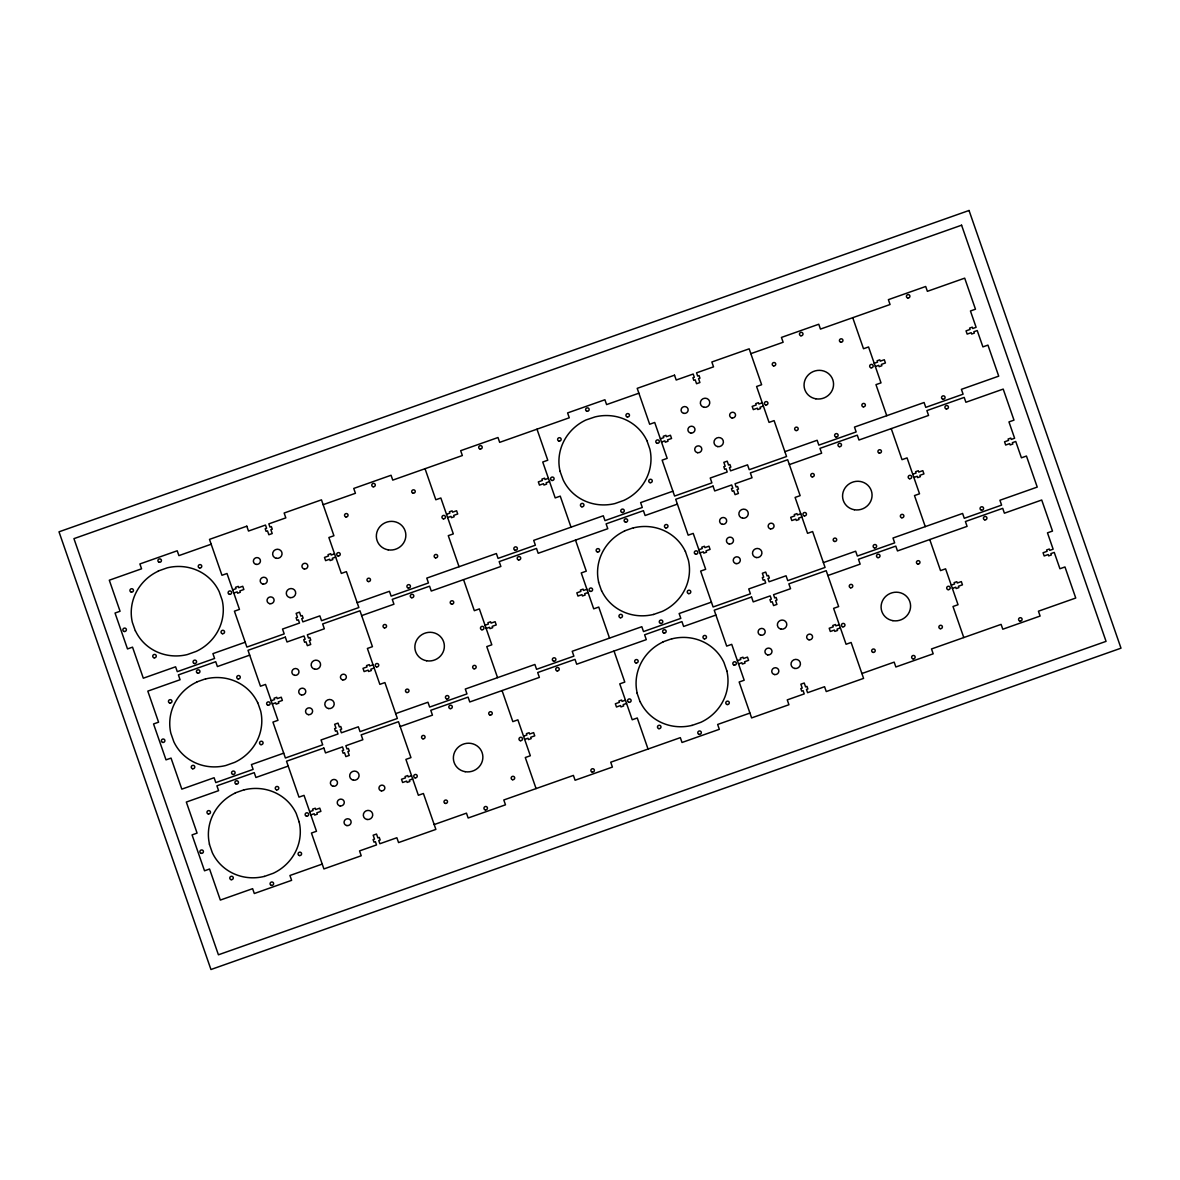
<?xml version="1.0" encoding="UTF-8"?>
<svg xmlns="http://www.w3.org/2000/svg" width="1180" height="1180" viewBox="0 0 1180 1180"><rect width="100%" height="100%" fill="white"/><g stroke="black" fill="none" stroke-linecap="round" stroke-linejoin="round"><path stroke-width="1.5" d="M158.282 571.002L167.206 567.846A46.241 44.383 -23 0 1 219.2 591.682L222.179 600.178A46.241 44.383 -23 0 1 196.205 651.404L187.296 654.576A46.241 44.383 -23 0 1 135.42 630.799M196.794 681.937L205.718 678.78M624.486 530.912L633.424 527.755M235.307 792.871L244.231 789.715M662.998 641.846L671.936 638.69M211.176 544.216L178.903 555.618L177.207 550.78L139.889 563.952L141.571 568.804L109.297 580.206L120.065 611.255L115.035 613.04L127.499 648.926L132.529 647.156L143.311 678.205L175.599 666.803L177.28 671.656L214.598 658.47L212.916 653.632L245.204 642.23M323.143 504.686L355.431 493.284L353.749 488.446L391.067 475.26L392.748 480.113L462.353 455.539L460.672 450.686L497.99 437.515L499.671 442.353L569.276 417.779L567.595 412.926L604.912 399.755L606.594 404.593L638.882 393.205M750.849 353.661L783.137 342.259L781.44 337.421L818.773 324.235L820.454 329.087L890.059 304.514L888.378 299.661L925.695 286.489L927.377 291.327L964.694 278.156L975.477 309.204L970.447 310.989L976.111 327.317L972.748 328.512L972.29 327.155L969.591 328.114L970.063 329.456L966.037 330.872L967.158 334.102L971.184 332.686L971.656 334.029L974.341 333.084L973.869 331.742L977.232 330.548L982.911 346.891L987.94 345.106L998.723 376.155L961.405 389.341L963.087 394.179L925.769 407.366L924.088 402.513L854.482 427.086L856.164 431.939L818.832 445.125L817.15 440.273L784.877 451.675M232.667 589.838L236.03 588.643L235.558 587.301L238.242 586.357L238.714 587.699L242.741 586.268L243.862 589.499L239.835 590.929L240.307 592.272L237.623 593.23L237.151 591.873L233.788 593.068M334.56 553.863L331.197 555.043L330.725 553.7L328.04 554.644L328.512 555.986L324.485 557.417L325.606 560.648L329.633 559.217L330.105 560.574L332.79 559.615L332.318 558.273L335.681 557.093M446.527 514.318L449.875 513.138L449.418 511.781L452.102 510.837L452.56 512.179L456.601 510.763L457.722 513.993L453.695 515.409L454.152 516.766L451.468 517.71L450.996 516.368L447.648 517.548M548.405 478.343L545.042 479.523L544.585 478.18L541.9 479.139L542.357 480.481L538.331 481.897L539.452 485.127L543.479 483.712L543.951 485.054L546.635 484.11L546.178 482.768L549.526 481.573M660.372 438.812L663.735 437.618L663.263 436.275L665.948 435.332L666.42 436.674L670.447 435.243L671.568 438.488L667.541 439.904L668.013 441.246L665.314 442.205L664.856 440.848L661.493 442.043M762.265 402.837L758.902 404.017L758.43 402.675L755.746 403.619L756.218 404.961L752.176 406.392L753.312 409.622L757.339 408.192L757.796 409.549L760.495 408.59L760.023 407.248L763.386 406.068M874.218 363.293L877.581 362.113L877.109 360.77L879.808 359.812L880.265 361.169L884.307 359.738L885.428 362.968L881.386 364.399L881.858 365.741L879.174 366.685L878.702 365.343L875.339 366.523M357.171 602.7L389.444 591.298L391.141 596.136L428.458 582.964L426.776 578.111L496.382 553.538L498.063 558.391L535.381 545.204L533.699 540.366L603.304 515.778L604.986 520.631L642.303 507.459L640.622 502.606L672.91 491.204M249.688 655.151L217.4 666.553L215.719 661.7L178.401 674.886L180.083 679.739L147.81 691.126L158.577 722.19L153.548 723.96L166.011 759.861L171.041 758.091L181.823 789.14L214.111 777.738L215.793 782.591L253.11 769.404L251.429 764.566L283.716 753.165M361.655 615.621L393.943 604.219L392.262 599.366L429.579 586.195L431.261 591.047L500.866 566.459L499.184 561.621L536.502 548.435L538.183 553.287L607.788 528.714L606.107 523.861L643.425 510.689L645.106 515.527L677.394 504.125M789.361 464.596L821.649 453.194L819.952 448.356L857.285 435.169L858.966 440.022L928.572 415.434L926.89 410.596L964.208 397.409L965.889 402.262L1003.207 389.09L1013.989 420.139L1008.959 421.909L1014.623 438.252L1011.26 439.432L1010.803 438.09L1008.104 439.034L1008.576 440.391L1004.549 441.807L1005.67 445.037L1009.697 443.621L1010.169 444.963L1012.853 444.019L1012.381 442.662L1015.744 441.482L1021.423 457.811L1026.453 456.041L1037.235 487.089L999.917 500.261L1001.599 505.114L964.281 518.3L962.6 513.448L892.995 538.021L894.676 542.874L857.344 556.046L855.662 551.207L823.389 562.609M271.179 700.758L274.542 699.578L274.07 698.236L276.754 697.277L277.226 698.634L281.253 697.203L282.374 700.433L278.347 701.864L278.819 703.206L276.135 704.15L275.663 702.808L272.3 703.988M373.072 664.783L369.709 665.977L369.237 664.62L366.552 665.579L367.024 666.921L362.998 668.337L364.119 671.582L368.145 670.152L368.617 671.494L371.302 670.55L370.83 669.207L374.193 668.013M485.039 625.253L488.387 624.058L487.93 622.716L490.615 621.772L491.072 623.114L495.113 621.698L496.234 624.928L492.208 626.344L492.665 627.686L489.98 628.645L489.508 627.303L486.16 628.483M586.917 589.277L583.554 590.457L583.097 589.115L580.413 590.059L580.87 591.416L576.843 592.832L577.964 596.062L581.991 594.646L582.463 595.989L585.147 595.045L584.69 593.688L588.038 592.508M698.885 549.733L702.248 548.553L701.775 547.21L704.46 546.251L704.932 547.609L708.959 546.178L710.08 549.408L706.053 550.839L706.525 552.181L703.826 553.125L703.369 551.783L700.005 552.963M800.778 513.757L797.415 514.952L796.942 513.595L794.258 514.554L794.73 515.896L790.688 517.327L791.81 520.557L795.851 519.126L796.308 520.469L799.008 519.525L798.536 518.182L801.899 516.988M912.73 474.227L916.093 473.047L915.621 471.69L918.32 470.746L918.778 472.089L922.819 470.673L923.94 473.903L919.899 475.319L920.371 476.676L917.686 477.62L917.214 476.277L913.851 477.458M395.684 713.62L427.957 702.233L429.653 707.071L466.97 693.899L465.289 689.046L534.894 664.473L536.576 669.311L573.893 656.139L572.212 651.286L641.817 626.713L643.498 631.566L680.816 618.379L679.134 613.541L711.422 602.139M288.2 766.086L255.913 777.487L254.231 772.635L216.914 785.821L218.595 790.659L186.322 802.061L197.09 833.11L192.06 834.894L204.524 870.796L209.553 869.011L220.335 900.075L252.623 888.673L254.305 893.511L291.622 880.339L289.941 875.486L322.229 864.085M400.168 726.556L432.455 715.154L430.774 710.301L468.091 697.129L469.773 701.967L539.378 677.394L537.697 672.541L575.014 659.369L576.696 664.222L646.301 639.634L644.619 634.796L681.937 621.609L683.618 626.462L715.906 615.06M827.873 575.53L860.146 564.129L858.465 559.276L895.797 546.104L897.479 550.942L967.084 526.369L965.402 521.53L1002.72 508.344L1004.401 513.197L1041.719 500.01L1052.501 531.074L1047.471 532.844L1053.135 549.187L1049.772 550.367L1049.315 549.025L1046.616 549.969L1047.088 551.311L1043.061 552.742L1044.182 555.972L1048.209 554.541L1048.681 555.898L1051.365 554.939L1050.893 553.597L1054.256 552.417L1059.935 568.745L1064.965 566.961L1075.747 598.024L1038.429 611.196L1040.111 616.049L1002.794 629.22L1001.097 624.382L931.507 648.956L933.188 653.808L895.856 666.98L894.175 662.128L861.902 673.529M309.691 811.692L313.054 810.513L312.582 809.156L315.267 808.212L315.739 809.554L319.765 808.138L320.886 811.368L316.86 812.784L317.332 814.141L314.647 815.085L314.175 813.743L310.812 814.923M411.584 775.717L408.221 776.897L407.749 775.555L405.065 776.499L405.537 777.856L401.51 779.272L402.631 782.502L406.658 781.086L407.13 782.429L409.814 781.485L409.342 780.128L412.705 778.948M523.551 736.187L526.9 734.993L526.442 733.65L529.127 732.706L529.584 734.049L533.625 732.618L534.747 735.848L530.705 737.279L531.177 738.621L528.493 739.58L528.021 738.223L524.672 739.418M625.429 700.212L622.067 701.392L621.609 700.05L618.925 700.994L619.382 702.336L615.355 703.767L616.476 706.997L620.503 705.566L620.975 706.923L623.659 705.965L623.188 704.622L626.55 703.442M737.397 660.667L740.76 659.487L740.288 658.13L742.972 657.186L743.444 658.529L747.471 657.113L748.592 660.343L744.565 661.759L745.037 663.116L742.338 664.06L741.881 662.718L738.518 663.898M839.29 624.692L835.927 625.872L835.455 624.53L832.77 625.489L833.242 626.831L829.201 628.247L830.322 631.477L834.363 630.061L834.821 631.403L837.52 630.459L837.048 629.117L840.411 627.922M951.242 585.162L954.605 583.967L954.133 582.625L956.833 581.681L957.29 583.023L961.331 581.593L962.452 584.838L958.411 586.254L958.883 587.596L956.198 588.554L955.726 587.198L952.363 588.392M434.196 824.555L466.469 813.153L468.15 818.006L505.483 804.819L503.801 799.981L573.406 775.408L575.088 780.246L612.405 767.074L610.724 762.221L680.329 737.648L682.01 742.486L719.328 729.314L717.647 724.461L749.934 713.074M653.499 614.485L662.437 611.328A46.241 44.383 -23 0 0 688.368 560.087L685.418 551.488M692.011 725.42L700.95 722.263A46.241 44.383 -23 0 0 726.88 671.022M264.32 876.445L273.244 873.288A46.241 44.383 -23 0 0 299.174 822.032M646.905 440.553L649.885 449.152A46.241 44.383 -23 0 1 623.91 500.379L614.986 503.55A46.241 44.383 -23 0 1 563.111 479.788L560.013 471.233M601.52 590.752L598.525 582.168M640.032 701.687L637.038 693.102M257.712 702.513L260.692 711.098A46.241 44.383 -23 0 1 234.717 762.339L225.808 765.51A46.241 44.383 -23 0 1 173.829 741.763L170.834 733.193A46.241 44.383 -23 0 1 196.824 682.055M135.302 630.843L132.322 622.258A46.241 44.383 -23 0 1 158.415 571.091M852.727 317.685L863.509 348.734L868.554 346.964L881.018 382.866L875.973 384.636L886.755 415.699M891.239 428.62L902.021 459.669L907.066 457.899L919.53 493.786L914.485 495.571L925.268 526.619M929.752 539.555L940.534 570.604L945.578 568.819L958.042 604.721L952.998 606.505L963.78 637.554M536.989 429.181L547.771 460.229L542.741 462.014L555.205 497.916L560.235 496.131L571.017 527.18M575.501 540.101L586.283 571.164L581.253 572.934L593.717 608.836L598.747 607.066L609.529 638.115M614.013 651.036L624.795 682.084L619.766 683.869L632.229 719.771L637.259 717.986L648.041 749.049M425.036 468.711L435.818 499.76L440.848 497.99L453.312 533.891L448.282 535.661L459.05 566.725M463.548 579.646L474.331 610.694L479.36 608.909L491.824 644.811L486.779 646.596L497.562 677.645M502.061 690.58L512.828 721.629L517.873 719.844L530.336 755.746L525.292 757.531L536.074 788.579M726.909 671.007L723.93 662.423A46.241 44.383 -23 0 0 671.966 638.808M299.204 822.032L296.224 813.448A46.241 44.383 -23 0 0 244.26 789.833M209.347 844.128L212.326 852.712A46.241 44.383 -23 0 0 264.394 876.386M692.1 725.361A46.241 44.383 -23 0 1 640.135 701.643M637.185 693.147A46.241 44.383 -23 0 1 663.13 641.92M209.494 844.172A46.241 44.383 -23 0 1 235.44 792.945M205.659 678.928A46.241 44.383 -23 0 1 257.624 702.646M653.587 614.426A46.241 44.383 -23 0 1 601.623 590.708M598.673 582.212A46.241 44.383 -23 0 1 624.618 530.985M633.453 527.873A46.241 44.383 -23 0 1 685.418 551.591M646.905 440.656A46.241 44.383 -23 0 0 594.941 416.938L585.973 419.977A46.241 44.383 -23 0 0 560.043 471.233M969.046 210.482L59 531.826L210.955 969.518L1121 648.174L969.046 210.482M961.582 225.203L73.942 538.641L218.418 954.797L1106.058 641.36L961.582 225.203M246.812 526.192L209.494 539.378L221.958 575.279L227.003 573.495L239.466 609.396L234.422 611.181L246.886 647.082L284.203 633.896L282.522 629.058L299.514 623.055L298.378 619.825L296.991 620.326L296.092 617.73L297.493 617.243L296.136 613.364L299.499 612.169L300.841 616.049L302.242 615.562L303.142 618.143L301.741 618.645L302.862 621.875L319.854 615.872L321.535 620.724L358.853 607.538L346.389 571.636L341.344 573.421L328.881 537.52L333.925 535.735L321.462 499.848L284.144 513.02L285.826 517.873L268.834 523.861L269.955 527.091L271.356 526.605L272.256 529.186L270.854 529.673L272.211 533.552L268.848 534.747L267.506 530.867L266.105 531.354L265.205 528.773L266.606 528.286L265.485 525.056L248.493 531.044L246.812 526.192M674.518 375.181L637.2 388.353L649.664 424.254L654.708 422.47L667.172 458.371L662.128 460.156L674.591 496.057L711.909 482.871L710.227 478.033L727.205 472.029L726.084 468.799L724.682 469.301L723.797 466.705L725.184 466.218L723.842 462.339L727.205 461.159L728.547 465.023L729.948 464.537L730.848 467.118L729.447 467.619L730.568 470.85L747.545 464.846L749.226 469.699L786.558 456.513L774.095 420.611L769.05 422.396L756.587 386.494L761.631 384.724L749.167 348.823L711.85 361.995L713.531 366.847L696.539 372.836L697.66 376.066L699.062 375.579L699.961 378.161L698.56 378.647L699.902 382.526L696.554 383.721L695.197 379.842L693.811 380.329L692.911 377.748L694.312 377.261L693.191 374.031L676.199 380.019L674.518 375.181M285.324 637.126L248.006 650.313L260.47 686.214L265.515 684.429L277.979 720.331L272.934 722.101L285.398 758.003L322.715 744.831L321.034 739.978L338.011 733.99L336.89 730.759L335.504 731.246L334.604 728.665L336.005 728.163L334.648 724.299L338.011 723.104L339.353 726.983L340.755 726.497L341.654 729.078L340.253 729.565L341.374 732.795L358.351 726.806L360.048 731.644L397.365 718.473L384.901 682.571L379.857 684.356L367.393 648.454L372.438 646.67L359.974 610.768L322.656 623.955L324.338 628.793L307.346 634.796L308.467 638.026L309.868 637.525L310.768 640.121L309.367 640.607L310.724 644.487L307.361 645.667L306.018 641.802L304.617 642.289L303.717 639.707L305.119 639.206L303.998 635.976L287.006 641.979L285.324 637.126M713.03 486.101L675.712 499.288L688.176 535.189L693.221 533.404L705.67 569.306L700.64 571.091L713.104 606.977L750.421 593.806L748.74 588.953L765.717 582.964L764.596 579.734L763.194 580.221L762.31 577.639L763.696 577.153L762.354 573.274L765.717 572.079L767.059 575.958L768.46 575.471L769.36 578.053L767.959 578.539L769.08 581.77L786.057 575.781L787.738 580.634L825.071 567.447L812.607 531.546L807.562 533.331L795.099 497.429L800.143 495.644L787.68 459.743L750.347 472.929L752.044 477.767L735.052 483.771L736.173 487.001L737.574 486.499L738.474 489.095L737.072 489.582L738.415 493.461L735.066 494.656L733.709 490.777L732.323 491.264L731.423 488.682L732.824 488.181L731.703 484.95L714.711 490.954L713.03 486.101M323.836 748.061L286.519 761.233L298.983 797.134L304.027 795.364L316.491 831.266L311.446 833.036L323.91 868.937L361.228 855.765L359.546 850.913L376.523 844.924L375.402 841.679L374.016 842.181L373.116 839.6L374.517 839.098L373.16 835.219L376.523 834.039L377.866 837.918L379.267 837.417L380.167 840.013L378.765 840.499L379.886 843.73L396.864 837.741L398.56 842.579L435.877 829.407L423.414 793.506L418.369 795.276L405.905 759.389L410.95 757.604L398.486 721.703L361.169 734.875L362.85 739.727L345.858 745.731L346.979 748.961L348.38 748.459L349.28 751.041L347.879 751.542L349.236 755.421L345.873 756.601L344.531 752.722L343.129 753.224L342.23 750.642L343.631 750.141L342.51 746.911L325.518 752.914L323.836 748.061M751.542 597.036L714.225 610.207L726.688 646.109L731.718 644.339L744.182 680.24L739.152 682.01L751.616 717.912L788.933 704.74L787.252 699.888L804.229 693.899L803.108 690.669L801.707 691.156L800.822 688.574L802.208 688.073L800.866 684.194L804.229 683.014L805.571 686.893L806.973 686.391L807.872 688.987L806.471 689.474L807.592 692.704L824.569 686.716L826.251 691.554L863.583 678.382L851.119 642.481L846.075 644.265L833.611 608.364L838.656 606.579L826.192 570.678L788.86 583.864L790.556 588.702L773.564 594.705L774.685 597.936L776.086 597.434L776.986 600.015L775.585 600.517L776.927 604.396L773.579 605.576L772.221 601.697L770.835 602.198L769.935 599.617L771.337 599.115L770.216 595.885L753.224 601.889L751.542 597.036M767.752 654.9A3.57 3.422 -23 0 0 771.823 650.327A3.57 3.422 -23 0 0 765.82 649.31A3.57 3.422 -23 0 0 767.752 654.9M760.938 635.253A3.57 3.422 -23 0 0 765.009 630.666A3.57 3.422 -23 0 0 758.991 629.648A3.57 3.422 -23 0 0 760.938 635.253M809.023 639.811A2.965 2.847 -23 0 0 812.415 635.99A2.965 2.847 -23 0 0 807.4 635.15A2.965 2.847 -23 0 0 809.023 639.811M774.582 674.562A3.57 3.422 -23 0 0 778.653 669.975A3.57 3.422 -23 0 0 772.635 668.957A3.57 3.422 -23 0 0 774.582 674.562M794.774 668.47A4.75 4.558 -23 0 0 800.202 662.364A4.75 4.558 -23 0 0 792.193 661.007A4.75 4.558 -23 0 0 794.774 668.47M781.131 629.161A4.75 4.558 -23 0 0 786.558 623.055A4.75 4.558 -23 0 0 778.549 621.698A4.75 4.558 -23 0 0 781.131 629.161M877.905 557.624A1.785 1.711 -23 0 0 879.926 555.323A1.785 1.711 -23 0 0 876.932 554.821A1.785 1.711 -23 0 0 877.905 557.624M913.04 658.853A1.785 1.711 -23 0 0 915.075 656.567A1.785 1.711 -23 0 0 912.081 656.05A1.785 1.711 -23 0 0 913.04 658.853M842.845 626.816A1.785 1.711 -23 0 0 844.88 624.53A1.785 1.711 -23 0 0 841.871 624.014A1.785 1.711 -23 0 0 842.845 626.816M948.101 589.661A1.785 1.711 -23 0 0 950.136 587.36A1.785 1.711 -23 0 0 947.127 586.858A1.785 1.711 -23 0 0 948.101 589.661M892.877 620.665A14.839 14.249 -23 0 0 909.824 601.594A14.839 14.249 -23 0 0 884.779 597.36A14.839 14.249 -23 0 0 892.877 620.665M917.848 564.07A1.785 1.711 -23 0 0 919.884 561.783A1.785 1.711 -23 0 0 916.875 561.267A1.785 1.711 -23 0 0 917.848 564.07M850.662 587.788A1.785 1.711 -23 0 0 852.698 585.501A1.785 1.711 -23 0 0 849.688 584.985A1.785 1.711 -23 0 0 850.662 587.788M873.097 652.407A1.785 1.711 -23 0 0 875.132 650.121A1.785 1.711 -23 0 0 872.123 649.605A1.785 1.711 -23 0 0 873.097 652.407M940.283 628.689A1.785 1.711 -23 0 0 942.319 626.403A1.785 1.711 -23 0 0 939.31 625.887A1.785 1.711 -23 0 0 940.283 628.689M1019.977 621.093A1.785 1.711 -23 0 0 1022.013 618.807A1.785 1.711 -23 0 0 1019.004 618.305A1.785 1.711 -23 0 0 1019.977 621.093M984.828 519.864A1.785 1.711 -23 0 0 986.863 517.577A1.785 1.711 -23 0 0 983.855 517.061A1.785 1.711 -23 0 0 984.828 519.864M734.24 665.166A1.785 1.711 -23 0 0 736.276 662.88A1.785 1.711 -23 0 0 733.267 662.364A1.785 1.711 -23 0 0 734.24 665.166M664.045 633.129A1.785 1.711 -23 0 0 666.081 630.843A1.785 1.711 -23 0 0 663.072 630.327A1.785 1.711 -23 0 0 664.045 633.129M628.999 702.336A1.785 1.711 -23 0 0 631.034 700.035A1.785 1.711 -23 0 0 628.025 699.534A1.785 1.711 -23 0 0 628.999 702.336M699.194 734.373A1.785 1.711 -23 0 0 701.23 732.072A1.785 1.711 -23 0 0 698.221 731.571A1.785 1.711 -23 0 0 699.194 734.373M704.372 638.837A1.785 1.711 -23 0 0 706.407 636.551A1.785 1.711 -23 0 0 703.398 636.05A1.785 1.711 -23 0 0 704.372 638.837M636.064 662.953A1.785 1.711 -23 0 0 638.1 660.667A1.785 1.711 -23 0 0 635.091 660.166A1.785 1.711 -23 0 0 636.064 662.953M658.883 728.65A1.785 1.711 -23 0 0 660.903 726.364A1.785 1.711 -23 0 0 657.909 725.862A1.785 1.711 -23 0 0 658.883 728.65M727.175 704.534A1.785 1.711 -23 0 0 729.211 702.248A1.785 1.711 -23 0 0 726.202 701.746A1.785 1.711 -23 0 0 727.175 704.534M299.469 855.559A1.785 1.711 -23 0 0 301.505 853.273A1.785 1.711 -23 0 0 298.496 852.771A1.785 1.711 -23 0 0 299.469 855.559M231.177 879.675A1.785 1.711 -23 0 0 233.212 877.389A1.785 1.711 -23 0 0 230.203 876.888A1.785 1.711 -23 0 0 231.177 879.675M208.358 813.979A1.785 1.711 -23 0 0 210.394 811.692A1.785 1.711 -23 0 0 207.4 811.191A1.785 1.711 -23 0 0 208.358 813.979M276.666 789.863A1.785 1.711 -23 0 0 278.701 787.576A1.785 1.711 -23 0 0 275.692 787.075A1.785 1.711 -23 0 0 276.666 789.863M271.489 885.398A1.785 1.711 -23 0 0 273.524 883.097A1.785 1.711 -23 0 0 270.515 882.596A1.785 1.711 -23 0 0 271.489 885.398M201.293 853.361A1.785 1.711 -23 0 0 203.329 851.06A1.785 1.711 -23 0 0 200.32 850.559A1.785 1.711 -23 0 0 201.293 853.361M236.339 784.154A1.785 1.711 -23 0 0 238.375 781.868A1.785 1.711 -23 0 0 235.366 781.352A1.785 1.711 -23 0 0 236.339 784.154M306.534 816.191A1.785 1.711 -23 0 0 308.57 813.905A1.785 1.711 -23 0 0 305.576 813.389A1.785 1.711 -23 0 0 306.534 816.191M557.122 670.889A1.785 1.711 -23 0 0 559.158 668.603A1.785 1.711 -23 0 0 556.149 668.087A1.785 1.711 -23 0 0 557.122 670.889M592.272 772.118A1.785 1.711 -23 0 0 594.307 769.832A1.785 1.711 -23 0 0 591.298 769.331A1.785 1.711 -23 0 0 592.272 772.118M512.577 779.715A1.785 1.711 -23 0 0 514.613 777.428A1.785 1.711 -23 0 0 511.604 776.912A1.785 1.711 -23 0 0 512.577 779.715M445.391 803.433A1.785 1.711 -23 0 0 447.426 801.146A1.785 1.711 -23 0 0 444.432 800.63A1.785 1.711 -23 0 0 445.391 803.433M422.956 738.813A1.785 1.711 -23 0 0 424.992 736.527A1.785 1.711 -23 0 0 421.998 736.01A1.785 1.711 -23 0 0 422.956 738.813M490.143 715.095A1.785 1.711 -23 0 0 492.178 712.808A1.785 1.711 -23 0 0 489.169 712.292A1.785 1.711 -23 0 0 490.143 715.095M465.171 771.69A14.839 14.249 -23 0 0 482.119 752.619A14.839 14.249 -23 0 0 457.073 748.371A14.839 14.249 -23 0 0 465.171 771.69M520.395 740.686A1.785 1.711 -23 0 0 522.43 738.385A1.785 1.711 -23 0 0 519.421 737.884A1.785 1.711 -23 0 0 520.395 740.686M415.139 777.841A1.785 1.711 -23 0 0 417.174 775.555A1.785 1.711 -23 0 0 414.18 775.039A1.785 1.711 -23 0 0 415.139 777.841M485.349 809.878A1.785 1.711 -23 0 0 487.37 807.592A1.785 1.711 -23 0 0 484.375 807.076A1.785 1.711 -23 0 0 485.349 809.878M450.2 708.634A1.785 1.711 -23 0 0 452.235 706.348A1.785 1.711 -23 0 0 449.226 705.847A1.785 1.711 -23 0 0 450.2 708.634M353.425 780.187A4.75 4.558 -23 0 0 358.853 774.08A4.75 4.558 -23 0 0 350.844 772.723A4.75 4.558 -23 0 0 353.425 780.187M367.083 819.495A4.75 4.558 -23 0 0 372.497 813.389A4.75 4.558 -23 0 0 364.487 812.032A4.75 4.558 -23 0 0 367.083 819.495M346.876 825.587A3.57 3.422 -23 0 0 350.947 821A3.57 3.422 -23 0 0 344.944 819.982A3.57 3.422 -23 0 0 346.876 825.587M381.317 790.836A2.965 2.847 -23 0 0 384.709 787.016A2.965 2.847 -23 0 0 379.695 786.175A2.965 2.847 -23 0 0 381.317 790.836M333.232 786.278A3.57 3.422 -23 0 0 337.303 781.691A3.57 3.422 -23 0 0 331.285 780.673A3.57 3.422 -23 0 0 333.232 786.278M340.061 805.925A3.57 3.422 -23 0 0 344.118 801.353A3.57 3.422 -23 0 0 338.114 800.335A3.57 3.422 -23 0 0 340.061 805.925M301.549 694.99A3.57 3.422 -23 0 0 305.605 690.418A3.57 3.422 -23 0 0 299.602 689.4A3.57 3.422 -23 0 0 301.549 694.99M294.72 675.344A3.57 3.422 -23 0 0 298.791 670.771A3.57 3.422 -23 0 0 292.773 669.739A3.57 3.422 -23 0 0 294.72 675.344M342.805 679.901A2.965 2.847 -23 0 0 346.197 676.081A2.965 2.847 -23 0 0 341.182 675.24A2.965 2.847 -23 0 0 342.805 679.901M308.364 714.652A3.57 3.422 -23 0 0 312.435 710.08A3.57 3.422 -23 0 0 306.431 709.062A3.57 3.422 -23 0 0 308.364 714.652M328.571 708.561A4.75 4.558 -23 0 0 333.984 702.469A4.75 4.558 -23 0 0 325.975 701.112A4.75 4.558 -23 0 0 328.571 708.561M314.913 669.252A4.75 4.558 -23 0 0 320.341 663.16A4.75 4.558 -23 0 0 312.331 661.788A4.75 4.558 -23 0 0 314.913 669.252M411.687 597.714A1.785 1.711 -23 0 0 413.723 595.428A1.785 1.711 -23 0 0 410.714 594.912A1.785 1.711 -23 0 0 411.687 597.714M446.837 698.944A1.785 1.711 -23 0 0 448.857 696.657A1.785 1.711 -23 0 0 445.863 696.156A1.785 1.711 -23 0 0 446.837 698.944M376.627 666.907A1.785 1.711 -23 0 0 378.662 664.62A1.785 1.711 -23 0 0 375.668 664.119A1.785 1.711 -23 0 0 376.627 666.907M481.882 629.751A1.785 1.711 -23 0 0 483.918 627.465A1.785 1.711 -23 0 0 480.909 626.949A1.785 1.711 -23 0 0 481.882 629.751M426.659 660.771A14.839 14.249 -23 0 0 443.606 641.699A14.839 14.249 -23 0 0 418.561 637.451A14.839 14.249 -23 0 0 426.659 660.771M451.63 604.16A1.785 1.711 -23 0 0 453.666 601.874A1.785 1.711 -23 0 0 450.657 601.358A1.785 1.711 -23 0 0 451.63 604.16M384.444 627.878A1.785 1.711 -23 0 0 386.479 625.592A1.785 1.711 -23 0 0 383.485 625.076A1.785 1.711 -23 0 0 384.444 627.878M406.879 692.498A1.785 1.711 -23 0 0 408.914 690.212A1.785 1.711 -23 0 0 405.92 689.695A1.785 1.711 -23 0 0 406.879 692.498M474.065 668.78A1.785 1.711 -23 0 0 476.101 666.494A1.785 1.711 -23 0 0 473.092 665.977A1.785 1.711 -23 0 0 474.065 668.78M553.759 661.198A1.785 1.711 -23 0 0 555.795 658.897A1.785 1.711 -23 0 0 552.786 658.396A1.785 1.711 -23 0 0 553.759 661.198M518.61 559.954A1.785 1.711 -23 0 0 520.646 557.668A1.785 1.711 -23 0 0 517.637 557.152A1.785 1.711 -23 0 0 518.61 559.954M268.022 705.257A1.785 1.711 -23 0 0 270.058 702.97A1.785 1.711 -23 0 0 267.064 702.469A1.785 1.711 -23 0 0 268.022 705.257M197.827 673.22A1.785 1.711 -23 0 0 199.863 670.933A1.785 1.711 -23 0 0 196.854 670.417A1.785 1.711 -23 0 0 197.827 673.22M162.781 742.427A1.785 1.711 -23 0 0 164.816 740.14A1.785 1.711 -23 0 0 161.808 739.624A1.785 1.711 -23 0 0 162.781 742.427M232.976 774.463A1.785 1.711 -23 0 0 235.012 772.177A1.785 1.711 -23 0 0 232.003 771.661A1.785 1.711 -23 0 0 232.976 774.463M238.154 678.928A1.785 1.711 -23 0 0 240.189 676.642A1.785 1.711 -23 0 0 237.18 676.14A1.785 1.711 -23 0 0 238.154 678.928M169.846 703.059A1.785 1.711 -23 0 0 171.882 700.758A1.785 1.711 -23 0 0 168.888 700.256A1.785 1.711 -23 0 0 169.846 703.059M192.665 768.755A1.785 1.711 -23 0 0 194.7 766.454A1.785 1.711 -23 0 0 191.691 765.953A1.785 1.711 -23 0 0 192.665 768.755M260.957 744.639A1.785 1.711 -23 0 0 262.993 742.338A1.785 1.711 -23 0 0 259.983 741.837A1.785 1.711 -23 0 0 260.957 744.639M688.663 593.614A1.785 1.711 -23 0 0 690.698 591.313A1.785 1.711 -23 0 0 687.689 590.811A1.785 1.711 -23 0 0 688.663 593.614M620.37 617.73A1.785 1.711 -23 0 0 622.391 615.429A1.785 1.711 -23 0 0 619.397 614.928A1.785 1.711 -23 0 0 620.37 617.73M597.552 552.034A1.785 1.711 -23 0 0 599.588 549.733A1.785 1.711 -23 0 0 596.578 549.231A1.785 1.711 -23 0 0 597.552 552.034M665.859 527.917A1.785 1.711 -23 0 0 667.895 525.616A1.785 1.711 -23 0 0 664.886 525.115A1.785 1.711 -23 0 0 665.859 527.917M660.682 623.438A1.785 1.711 -23 0 0 662.718 621.152A1.785 1.711 -23 0 0 659.709 620.636A1.785 1.711 -23 0 0 660.682 623.438M590.487 591.401A1.785 1.711 -23 0 0 592.522 589.115A1.785 1.711 -23 0 0 589.513 588.599A1.785 1.711 -23 0 0 590.487 591.401M625.533 522.194A1.785 1.711 -23 0 0 627.568 519.908A1.785 1.711 -23 0 0 624.559 519.407A1.785 1.711 -23 0 0 625.533 522.194M695.728 554.231A1.785 1.711 -23 0 0 697.764 551.945A1.785 1.711 -23 0 0 694.755 551.444A1.785 1.711 -23 0 0 695.728 554.231M946.316 408.929A1.785 1.711 -23 0 0 948.351 406.643A1.785 1.711 -23 0 0 945.342 406.126A1.785 1.711 -23 0 0 946.316 408.929M981.465 510.173A1.785 1.711 -23 0 0 983.5 507.887A1.785 1.711 -23 0 0 980.492 507.371A1.785 1.711 -23 0 0 981.465 510.173M901.771 517.755A1.785 1.711 -23 0 0 903.806 515.468A1.785 1.711 -23 0 0 900.797 514.952A1.785 1.711 -23 0 0 901.771 517.755M834.585 541.473A1.785 1.711 -23 0 0 836.62 539.186A1.785 1.711 -23 0 0 833.611 538.685A1.785 1.711 -23 0 0 834.585 541.473M812.15 476.853A1.785 1.711 -23 0 0 814.185 474.567A1.785 1.711 -23 0 0 811.176 474.065A1.785 1.711 -23 0 0 812.15 476.853M879.336 453.135A1.785 1.711 -23 0 0 881.371 450.849A1.785 1.711 -23 0 0 878.363 450.332A1.785 1.711 -23 0 0 879.336 453.135M854.364 509.745A14.839 14.249 -23 0 0 871.312 490.674A14.839 14.249 -23 0 0 846.267 486.425A14.839 14.249 -23 0 0 854.364 509.745M909.588 478.726A1.785 1.711 -23 0 0 911.624 476.44A1.785 1.711 -23 0 0 908.615 475.924A1.785 1.711 -23 0 0 909.588 478.726M804.332 515.881A1.785 1.711 -23 0 0 806.368 513.595A1.785 1.711 -23 0 0 803.359 513.094A1.785 1.711 -23 0 0 804.332 515.881M874.528 547.918A1.785 1.711 -23 0 0 876.563 545.632A1.785 1.711 -23 0 0 873.569 545.13A1.785 1.711 -23 0 0 874.528 547.918M839.393 446.689A1.785 1.711 -23 0 0 841.414 444.403A1.785 1.711 -23 0 0 838.419 443.887A1.785 1.711 -23 0 0 839.393 446.689M742.618 518.226A4.75 4.558 -23 0 0 748.046 512.135A4.75 4.558 -23 0 0 740.037 510.778A4.75 4.558 -23 0 0 742.618 518.226M756.262 557.55A4.75 4.558 -23 0 0 761.69 551.444A4.75 4.558 -23 0 0 753.681 550.087A4.75 4.558 -23 0 0 756.262 557.55M736.069 563.627A3.57 3.422 -23 0 0 740.14 559.054A3.57 3.422 -23 0 0 734.122 558.037A3.57 3.422 -23 0 0 736.069 563.627M770.511 528.876A2.965 2.847 -23 0 0 773.903 525.071A2.965 2.847 -23 0 0 768.888 524.215A2.965 2.847 -23 0 0 770.511 528.876M722.426 524.318A3.57 3.422 -23 0 0 726.497 519.746A3.57 3.422 -23 0 0 720.479 518.728A3.57 3.422 -23 0 0 722.426 524.318M729.24 543.965A3.57 3.422 -23 0 0 733.311 539.393A3.57 3.422 -23 0 0 727.308 538.375A3.57 3.422 -23 0 0 729.24 543.965M690.743 433.045A3.57 3.422 -23 0 0 694.799 428.458A3.57 3.422 -23 0 0 688.796 427.44A3.57 3.422 -23 0 0 690.743 433.045M683.913 413.384A3.57 3.422 -23 0 0 687.984 408.811A3.57 3.422 -23 0 0 681.966 407.793A3.57 3.422 -23 0 0 683.913 413.384M731.998 417.941A2.965 2.847 -23 0 0 735.391 414.136A2.965 2.847 -23 0 0 730.376 413.28A2.965 2.847 -23 0 0 731.998 417.941M697.557 452.692A3.57 3.422 -23 0 0 701.628 448.12A3.57 3.422 -23 0 0 695.61 447.102A3.57 3.422 -23 0 0 697.557 452.692M717.75 446.615A4.75 4.558 -23 0 0 723.178 440.509A4.75 4.558 -23 0 0 715.169 439.152A4.75 4.558 -23 0 0 717.75 446.615M704.106 407.307A4.75 4.558 -23 0 0 709.534 401.2A4.75 4.558 -23 0 0 701.525 399.843A4.75 4.558 -23 0 0 704.106 407.307M800.881 335.754A1.785 1.711 -23 0 0 802.916 333.468A1.785 1.711 -23 0 0 799.907 332.952A1.785 1.711 -23 0 0 800.881 335.754M836.015 436.998A1.785 1.711 -23 0 0 838.051 434.712A1.785 1.711 -23 0 0 835.057 434.196A1.785 1.711 -23 0 0 836.015 436.998M765.82 404.961A1.785 1.711 -23 0 0 767.856 402.675A1.785 1.711 -23 0 0 764.861 402.159A1.785 1.711 -23 0 0 765.82 404.961M871.076 367.791A1.785 1.711 -23 0 0 873.112 365.505A1.785 1.711 -23 0 0 870.102 364.989A1.785 1.711 -23 0 0 871.076 367.791M815.852 398.81A14.839 14.249 -23 0 0 832.8 379.739A14.839 14.249 -23 0 0 807.754 375.491A14.839 14.249 -23 0 0 815.852 398.81M840.824 342.2A1.785 1.711 -23 0 0 842.859 339.914A1.785 1.711 -23 0 0 839.85 339.412A1.785 1.711 -23 0 0 840.824 342.2M773.638 365.918A1.785 1.711 -23 0 0 775.673 363.632A1.785 1.711 -23 0 0 772.664 363.13A1.785 1.711 -23 0 0 773.638 365.918M796.072 430.553A1.785 1.711 -23 0 0 798.108 428.251A1.785 1.711 -23 0 0 795.099 427.75A1.785 1.711 -23 0 0 796.072 430.553M863.259 406.82A1.785 1.711 -23 0 0 865.294 404.534A1.785 1.711 -23 0 0 862.285 404.032A1.785 1.711 -23 0 0 863.259 406.82M942.953 399.238A1.785 1.711 -23 0 0 944.988 396.952A1.785 1.711 -23 0 0 941.979 396.436A1.785 1.711 -23 0 0 942.953 399.238M907.804 297.994A1.785 1.711 -23 0 0 909.839 295.708A1.785 1.711 -23 0 0 906.83 295.207A1.785 1.711 -23 0 0 907.804 297.994M657.216 443.311A1.785 1.711 -23 0 0 659.251 441.01A1.785 1.711 -23 0 0 656.242 440.509A1.785 1.711 -23 0 0 657.216 443.311M587.021 411.274A1.785 1.711 -23 0 0 589.056 408.973A1.785 1.711 -23 0 0 586.047 408.472A1.785 1.711 -23 0 0 587.021 411.274M551.975 480.467A1.785 1.711 -23 0 0 554.01 478.18A1.785 1.711 -23 0 0 551.001 477.664A1.785 1.711 -23 0 0 551.975 480.467M622.17 512.504A1.785 1.711 -23 0 0 624.205 510.217A1.785 1.711 -23 0 0 621.196 509.701A1.785 1.711 -23 0 0 622.17 512.504M627.347 416.983A1.785 1.711 -23 0 0 629.383 414.696A1.785 1.711 -23 0 0 626.374 414.18A1.785 1.711 -23 0 0 627.347 416.983M559.04 441.099A1.785 1.711 -23 0 0 561.075 438.812A1.785 1.711 -23 0 0 558.066 438.296A1.785 1.711 -23 0 0 559.04 441.099M581.858 506.795A1.785 1.711 -23 0 0 583.879 504.509A1.785 1.711 -23 0 0 580.885 503.993A1.785 1.711 -23 0 0 581.858 506.795M650.15 482.679A1.785 1.711 -23 0 0 652.186 480.393A1.785 1.711 -23 0 0 649.177 479.876A1.785 1.711 -23 0 0 650.15 482.679M222.445 633.704A1.785 1.711 -23 0 0 224.48 631.418A1.785 1.711 -23 0 0 221.471 630.902A1.785 1.711 -23 0 0 222.445 633.704M154.152 657.821A1.785 1.711 -23 0 0 156.188 655.534A1.785 1.711 -23 0 0 153.179 655.018A1.785 1.711 -23 0 0 154.152 657.821M131.334 592.124A1.785 1.711 -23 0 0 133.37 589.838A1.785 1.711 -23 0 0 130.375 589.322A1.785 1.711 -23 0 0 131.334 592.124M199.641 568.008A1.785 1.711 -23 0 0 201.677 565.722A1.785 1.711 -23 0 0 198.668 565.205A1.785 1.711 -23 0 0 199.641 568.008M194.464 663.529A1.785 1.711 -23 0 0 196.5 661.243A1.785 1.711 -23 0 0 193.491 660.726A1.785 1.711 -23 0 0 194.464 663.529M124.269 631.492A1.785 1.711 -23 0 0 126.304 629.206A1.785 1.711 -23 0 0 123.295 628.689A1.785 1.711 -23 0 0 124.269 631.492M159.315 562.285A1.785 1.711 -23 0 0 161.35 559.999A1.785 1.711 -23 0 0 158.341 559.497A1.785 1.711 -23 0 0 159.315 562.285M229.51 594.337A1.785 1.711 -23 0 0 231.546 592.036A1.785 1.711 -23 0 0 228.551 591.534A1.785 1.711 -23 0 0 229.51 594.337M480.098 449.02A1.785 1.711 -23 0 0 482.133 446.733A1.785 1.711 -23 0 0 479.124 446.232A1.785 1.711 -23 0 0 480.098 449.02M515.247 550.264A1.785 1.711 -23 0 0 517.283 547.977A1.785 1.711 -23 0 0 514.274 547.461A1.785 1.711 -23 0 0 515.247 550.264M435.553 557.845A1.785 1.711 -23 0 0 437.588 555.559A1.785 1.711 -23 0 0 434.579 555.057A1.785 1.711 -23 0 0 435.553 557.845M368.367 581.563A1.785 1.711 -23 0 0 370.402 579.277A1.785 1.711 -23 0 0 367.408 578.775A1.785 1.711 -23 0 0 368.367 581.563M345.932 516.943A1.785 1.711 -23 0 0 347.967 514.657A1.785 1.711 -23 0 0 344.973 514.155A1.785 1.711 -23 0 0 345.932 516.943M413.118 493.225A1.785 1.711 -23 0 0 415.154 490.939A1.785 1.711 -23 0 0 412.145 490.423A1.785 1.711 -23 0 0 413.118 493.225M388.146 549.836A14.839 14.249 -23 0 0 405.094 530.764A14.839 14.249 -23 0 0 380.049 526.516A14.839 14.249 -23 0 0 388.146 549.836M443.37 518.817A1.785 1.711 -23 0 0 445.406 516.53A1.785 1.711 -23 0 0 442.397 516.014A1.785 1.711 -23 0 0 443.37 518.817M338.129 555.986A1.785 1.711 -23 0 0 340.15 553.686A1.785 1.711 -23 0 0 337.156 553.184A1.785 1.711 -23 0 0 338.129 555.986M408.324 588.024A1.785 1.711 -23 0 0 410.345 585.723A1.785 1.711 -23 0 0 407.351 585.221A1.785 1.711 -23 0 0 408.324 588.024M373.175 486.779A1.785 1.711 -23 0 0 375.211 484.493A1.785 1.711 -23 0 0 372.202 483.977A1.785 1.711 -23 0 0 373.175 486.779M276.4 558.332A4.75 4.558 -23 0 0 281.828 552.225A4.75 4.558 -23 0 0 273.819 550.868A4.75 4.558 -23 0 0 276.4 558.332M290.059 597.641A4.75 4.558 -23 0 0 295.472 591.534A4.75 4.558 -23 0 0 287.463 590.177A4.75 4.558 -23 0 0 290.059 597.641M269.851 603.718A3.57 3.422 -23 0 0 273.922 599.145A3.57 3.422 -23 0 0 267.919 598.127A3.57 3.422 -23 0 0 269.851 603.718M304.293 568.966A2.965 2.847 -23 0 0 307.685 565.161A2.965 2.847 -23 0 0 302.685 564.306A2.965 2.847 -23 0 0 304.293 568.966M256.207 564.409A3.57 3.422 -23 0 0 260.279 559.836A3.57 3.422 -23 0 0 254.261 558.819A3.57 3.422 -23 0 0 256.207 564.409M263.037 584.071A3.57 3.422 -23 0 0 267.093 579.483A3.57 3.422 -23 0 0 261.09 578.466A3.57 3.422 -23 0 0 263.037 584.071"/></g></svg>
